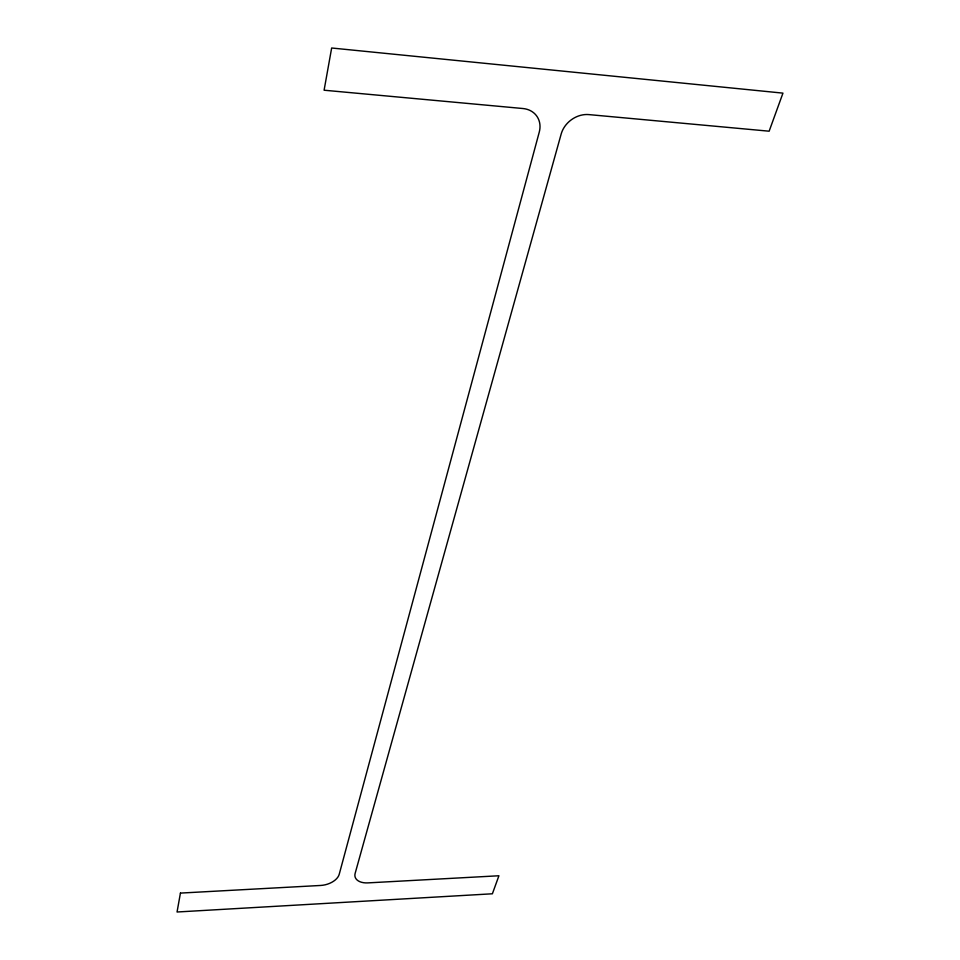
<?xml version="1.0" encoding="UTF-8"?>
<svg xmlns="http://www.w3.org/2000/svg" width="960" height="960" viewBox="0 0 960 960"><rect width="100%" height="100%" fill="white"/><g stroke="black" fill="none" stroke-linecap="round" stroke-linejoin="round"><path stroke-width="1.44" d="M180.432 893.088L177.048 912L492.384 893.784L498.924 875.76L367.872 882.888A16.308 9.78 -15.4 0 1 355.128 873.432L561.18 133.992A23.772 19.572 -37.1 0 1 588.888 114.6L769.14 131.196L782.952 93.132L331.656 48L324.096 90.216L522.948 108.528A23.904 20.208 -35.3 0 1 539.268 132.072L339.228 874.272A16.488 9.924 -14.3 0 1 320.652 885.456L180.432 893.088"/></g></svg>
